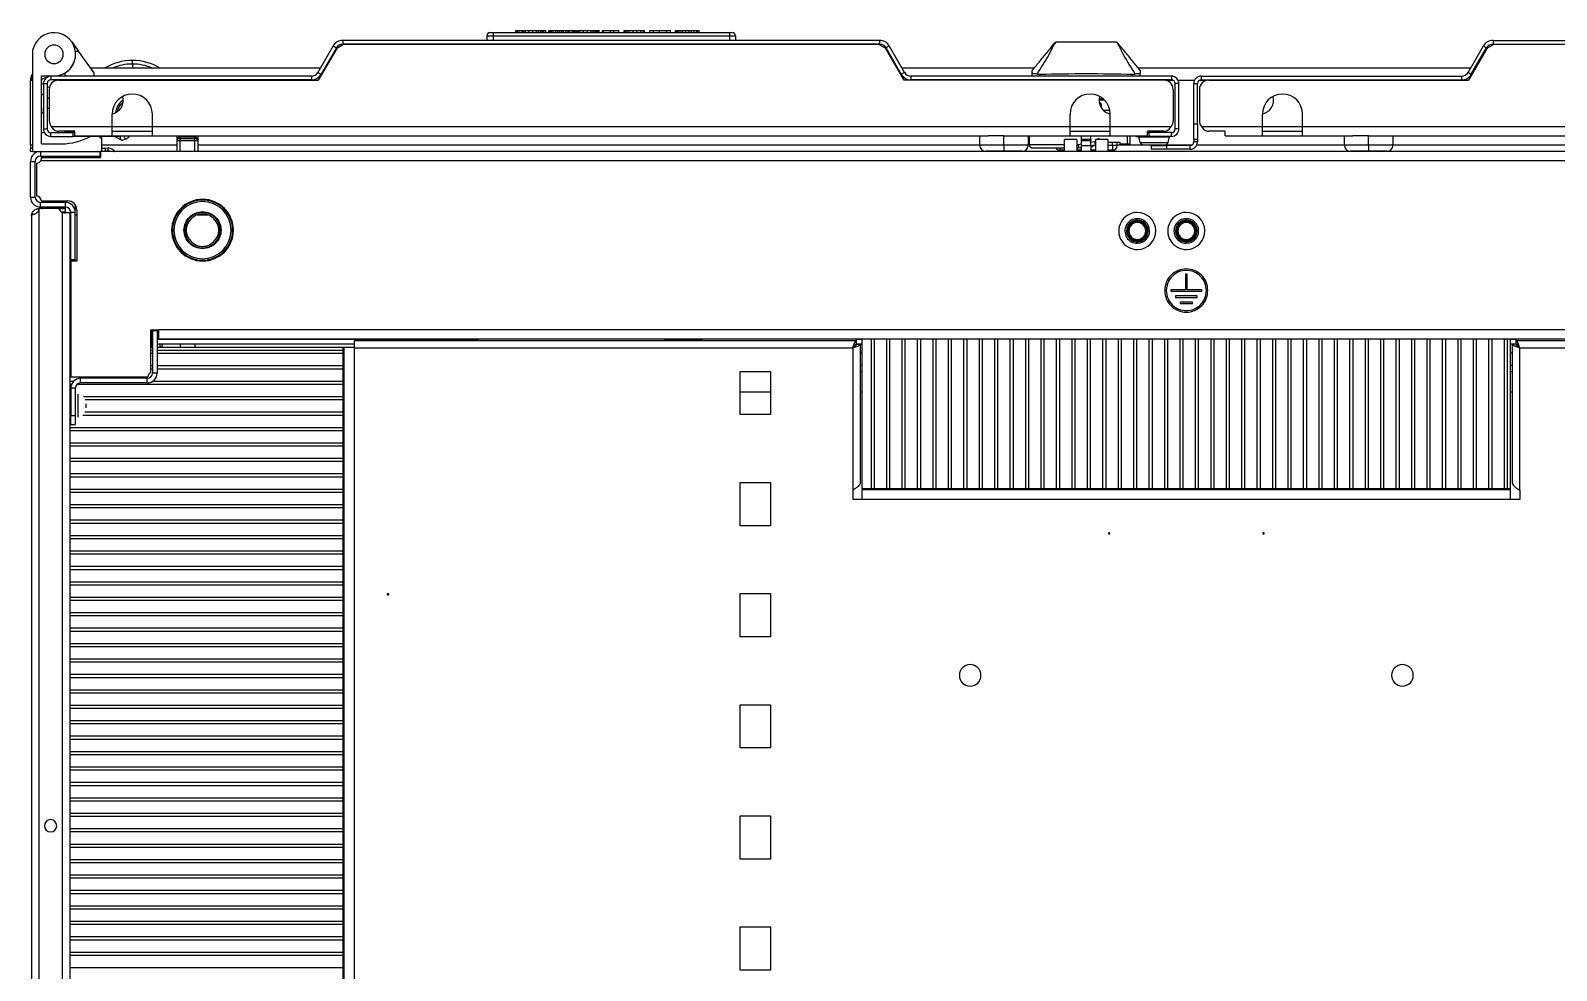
# Model space of a CAD drawing. Header units: millimetres. Extents: x 167 to 1022, y 285 to 720.
# Drawn here: x 671.75 to 721.17, y 689.08 to 719.53 of the extents above; entities that cross this region are included whole.
import ezdxf

# ---------------------------------------------------------------- set-up
doc = ezdxf.new("R2010")
doc.units = ezdxf.units.MM

msp = doc.modelspace()

# ---------------------------------------------------------------- linework, layer by layer
at = {"color": 7, "linetype": 'Continuous', "lineweight": 25}
for p, q in [((687.47, 719.464), (687.47, 719.534)), ((687.47, 719.534), (687.483, 719.534)), ((687.483, 719.464), (687.483, 719.534)), ((687.483, 719.534), (687.525, 719.534)), ((687.525, 719.464), (687.525, 719.534)), ((687.525, 719.534), (687.58, 719.534)), ((687.58, 719.464), (687.58, 719.534)), ((687.58, 719.534), (687.676, 719.534)), ((687.676, 719.464), (687.676, 719.534)), ((687.676, 719.534), (687.705, 719.534)), ((687.705, 719.464), (687.705, 719.534)), ((687.705, 719.534), (687.725, 719.534)), ((687.725, 719.464), (687.725, 719.534)), ((687.725, 719.534), (687.788, 719.534)), ((687.788, 719.464), (687.788, 719.534)), ((687.788, 719.534), (687.892, 719.534)), ((687.892, 719.464), (687.892, 719.534)), ((687.892, 719.534), (688.017, 719.534)), ((688.017, 719.464), (688.017, 719.534)), ((688.017, 719.534), (688.142, 719.534)), ((688.142, 719.464), (688.142, 719.534)), ((688.142, 719.534), (688.205, 719.534)), ((688.205, 719.464), (688.205, 719.534)), ((688.205, 719.534), (688.267, 719.534)), ((688.267, 719.464), (688.267, 719.534)), ((688.267, 719.534), (688.309, 719.534)), ((688.309, 719.464), (688.309, 719.534)), ((688.309, 719.534), (688.35, 719.534)), ((688.35, 719.464), (688.35, 719.534)), ((688.35, 719.534), (688.371, 719.534)), ((688.371, 719.464), (688.371, 719.534)), ((688.371, 719.534), (688.377, 719.534)), ((688.377, 719.464), (688.377, 719.534)), ((688.377, 719.534), (688.446, 719.534)), ((688.446, 719.464), (688.446, 719.534)), ((688.538, 719.464), (688.538, 719.534)), ((688.538, 719.534), (688.58, 719.534)), ((688.58, 719.464), (688.58, 719.534)), ((688.58, 719.534), (688.621, 719.534)), ((688.621, 719.464), (688.621, 719.534)), ((688.621, 719.534), (688.684, 719.534)), ((688.684, 719.464), (688.684, 719.534)), ((688.684, 719.534), (688.767, 719.534)), ((688.767, 719.464), (688.767, 719.534)), ((688.767, 719.534), (688.83, 719.534)), ((688.83, 719.464), (688.83, 719.534)), ((688.83, 719.534), (688.892, 719.534)), ((688.892, 719.464), (688.892, 719.534)), ((688.892, 719.534), (688.955, 719.534)), ((688.955, 719.464), (688.955, 719.534)), ((688.955, 719.534), (689.017, 719.534)), ((689.017, 719.464), (689.017, 719.534)), ((689.017, 719.534), (689.1, 719.534)), ((689.1, 719.464), (689.1, 719.534)), ((689.1, 719.534), (689.163, 719.534)), ((689.163, 719.464), (689.163, 719.534)), ((689.163, 719.534), (689.205, 719.534)), ((689.205, 719.464), (689.205, 719.534)), ((689.205, 719.534), (689.309, 719.534)), ((689.309, 719.464), (689.309, 719.534)), ((689.309, 719.534), (689.326, 719.534)), ((689.326, 719.464), (689.326, 719.534)), ((689.326, 719.534), (689.367, 719.534)), ((689.367, 719.464), (689.367, 719.534)), ((689.367, 719.534), (689.395, 719.534)), ((689.395, 719.464), (689.395, 719.534)), ((689.395, 719.534), (689.422, 719.534)), ((689.422, 719.464), (689.422, 719.534)), ((689.422, 719.534), (689.436, 719.534)), ((689.436, 719.464), (689.436, 719.534)), ((689.475, 719.464), (689.475, 719.534)), ((689.475, 719.534), (689.496, 719.534)), ((689.496, 719.464), (689.496, 719.534)), ((689.496, 719.534), (689.559, 719.534)), ((689.559, 719.464), (689.559, 719.534)), ((689.559, 719.534), (689.663, 719.534)), ((689.663, 719.464), (689.663, 719.534)), ((689.663, 719.534), (689.788, 719.534)), ((689.788, 719.464), (689.788, 719.534)), ((689.788, 719.534), (689.913, 719.534)), ((689.913, 719.464), (689.913, 719.534)), ((689.913, 719.534), (689.975, 719.534)), ((689.975, 719.464), (689.975, 719.534)), ((689.975, 719.534), (690.038, 719.534)), ((690.038, 719.464), (690.038, 719.534)), ((690.038, 719.534), (690.08, 719.534)), ((690.08, 719.464), (690.08, 719.534)), ((690.08, 719.534), (690.121, 719.534)), ((690.121, 719.464), (690.121, 719.534)), ((690.121, 719.534), (690.142, 719.534)), ((690.142, 719.464), (690.142, 719.534)), ((690.142, 719.534), (690.165, 719.534)), ((690.165, 719.464), (690.165, 719.534)), ((690.275, 719.464), (690.275, 719.534)), ((690.275, 719.534), (690.288, 719.534)), ((690.288, 719.464), (690.288, 719.534)), ((690.288, 719.534), (690.309, 719.534)), ((690.309, 719.464), (690.309, 719.534)), ((690.309, 719.534), (690.538, 719.534)), ((690.538, 719.464), (690.538, 719.534)), ((690.538, 719.534), (690.642, 719.534)), ((690.642, 719.464), (690.642, 719.534)), ((690.642, 719.534), (690.809, 719.534)), ((690.809, 719.464), (690.809, 719.534)), ((690.975, 719.464), (690.975, 719.534)), ((690.975, 719.534), (691.017, 719.534)), ((691.017, 719.464), (691.017, 719.534)), ((691.017, 719.534), (691.08, 719.534)), ((691.08, 719.464), (691.08, 719.534)), ((691.08, 719.534), (691.142, 719.534)), ((691.142, 719.464), (691.142, 719.534)), ((691.142, 719.534), (691.267, 719.534)), ((691.267, 719.464), (691.267, 719.534)), ((691.267, 719.534), (691.392, 719.534)), ((691.392, 719.464), (691.392, 719.534)), ((691.392, 719.534), (691.517, 719.534)), ((691.517, 719.464), (691.517, 719.534)), ((691.517, 719.534), (691.6, 719.534)), ((691.6, 719.464), (691.6, 719.534)), ((691.6, 719.534), (691.642, 719.534)), ((691.642, 719.464), (691.642, 719.534)), ((691.809, 719.464), (691.809, 719.534)), ((691.809, 719.534), (691.934, 719.534)), ((691.934, 719.464), (691.934, 719.534)), ((691.934, 719.534), (692.121, 719.534)), ((692.121, 719.464), (692.121, 719.534)), ((692.121, 719.534), (692.35, 719.534)), ((692.35, 719.464), (692.35, 719.534)), ((692.35, 719.534), (692.475, 719.534)), ((692.475, 719.464), (692.475, 719.534)), ((692.642, 719.464), (692.642, 719.534)), ((692.642, 719.534), (692.684, 719.534)), ((692.684, 719.464), (692.684, 719.534)), ((692.684, 719.534), (692.705, 719.534)), ((692.705, 719.464), (692.705, 719.534)), ((692.705, 719.534), (692.725, 719.534)), ((692.725, 719.464), (692.725, 719.534)), ((692.725, 719.534), (692.788, 719.534)), ((692.788, 719.464), (692.788, 719.534)), ((692.788, 719.534), (692.871, 719.534)), ((692.871, 719.464), (692.871, 719.534)), ((692.871, 719.534), (692.975, 719.534)), ((692.975, 719.464), (692.975, 719.534)), ((692.975, 719.534), (693.08, 719.534)), ((693.08, 719.464), (693.08, 719.534)), ((693.08, 719.534), (693.163, 719.534)), ((693.163, 719.464), (693.163, 719.534)), ((693.163, 719.534), (693.246, 719.534)), ((693.246, 719.464), (693.246, 719.534)), ((693.246, 719.534), (693.33, 719.534)), ((693.33, 719.464), (693.33, 719.534)), ((693.33, 719.534), (693.35, 719.534)), ((693.35, 719.464), (693.35, 719.534)), ((693.35, 719.534), (693.413, 719.534)), ((693.413, 719.464), (693.413, 719.534)), ((673.08, 719.175), (673.307, 718.863)), ((681.894, 719.084), (681.669, 718.954)), ((681.867, 719.214), (681.867, 719.094)), ((699.251, 719.214), (681.867, 719.214)), ((699.251, 719.094), (681.867, 719.094)), ((699.224, 719.084), (681.894, 719.084)), ((686.532, 719.364), (686.732, 719.364)), ((686.532, 719.364), (686.532, 719.214)), ((686.632, 719.464), (686.732, 719.464)), ((686.732, 719.464), (686.732, 719.364)), ((686.732, 719.464), (694.386, 719.464)), ((686.732, 719.364), (694.386, 719.364)), ((686.732, 719.364), (686.732, 719.214)), ((687.464, 719.094), (687.464, 719.084)), ((687.834, 719.094), (687.834, 719.084)), ((693.284, 719.094), (693.284, 719.084)), ((693.654, 719.094), (693.654, 719.084)), ((694.386, 719.464), (694.386, 719.364)), ((694.386, 719.464), (694.486, 719.464)), ((694.386, 719.364), (694.386, 719.214)), ((694.386, 719.364), (694.586, 719.364)), ((694.586, 719.364), (694.586, 719.214)), ((699.449, 718.954), (699.224, 719.084)), ((699.251, 719.214), (699.251, 719.094)), ((704.962, 719.154), (704.914, 719.104)), ((706.973, 719.104), (706.925, 719.154)), ((719.144, 719.084), (718.919, 718.954)), ((719.117, 719.214), (719.117, 719.094)), ((719.117, 719.214), (736.501, 719.214)), ((719.117, 719.094), (736.501, 719.094)), ((736.474, 719.084), (719.144, 719.084)), ((671.856, 719.003), (671.814, 718.887)), ((671.814, 718.887), (671.814, 715.614)), ((673.207, 718.863), (673.307, 718.863)), ((673.814, 718.164), (673.307, 718.863)), ((675.054, 718.448), (675.054, 718.564)), ((681.555, 719.034), (681.058, 718.174)), ((681.669, 718.954), (681.074, 717.924)), ((681.659, 718.974), (681.162, 718.114)), ((681.555, 719.034), (681.659, 718.974)), ((700.043, 717.924), (699.449, 718.954)), ((699.563, 719.034), (699.459, 718.974)), ((699.955, 718.114), (699.459, 718.974)), ((700.059, 718.174), (699.563, 719.034)), ((718.308, 718.174), (718.805, 719.034)), ((718.919, 718.954), (718.324, 717.924)), ((718.412, 718.114), (718.909, 718.974)), ((718.805, 719.034), (718.909, 718.974)), ((672.114, 715.864), (672.114, 718.064)), ((672.114, 718.064), (672.514, 718.064)), ((680.85, 718.054), (672.414, 718.054)), ((672.414, 718.054), (672.414, 717.934)), ((672.874, 718.064), (672.874, 718.164)), ((672.874, 718.064), (673.814, 718.064)), ((673.364, 718.054), (673.364, 718.064)), ((681.139, 718.314), (673.705, 718.314)), ((673.814, 718.064), (673.814, 718.164)), ((675.054, 718.448), (675.054, 718.314)), ((680.85, 718.054), (680.85, 717.934)), ((681.058, 718.174), (681.162, 718.114)), ((681.299, 718.314), (681.278, 718.314)), ((699.84, 718.314), (699.818, 718.314)), ((700.059, 718.174), (699.955, 718.114)), ((704.256, 718.314), (699.978, 718.314)), ((700.267, 718.054), (700.267, 717.934)), ((708.703, 718.054), (700.267, 718.054)), ((704.194, 718.054), (704.194, 718.156)), ((704.357, 718.122), (704.444, 718.117)), ((704.444, 718.054), (704.444, 718.117)), ((707.444, 718.117), (707.531, 718.122)), ((707.444, 718.054), (707.444, 718.117)), ((718.389, 718.314), (707.631, 718.314)), ((707.694, 718.054), (707.694, 718.156)), ((708.703, 718.054), (708.703, 717.934)), ((709.664, 718.054), (709.664, 717.934)), ((709.664, 718.054), (718.1, 718.054)), ((718.1, 718.054), (718.1, 717.934)), ((718.308, 718.174), (718.412, 718.114)), ((718.549, 718.314), (718.528, 718.314)), ((671.814, 718.007), (671.754, 717.914)), ((671.754, 715.814), (671.754, 717.914)), ((671.814, 717.914), (671.754, 717.914)), ((672.174, 717.787), (672.114, 717.822)), ((672.174, 717.813), (672.174, 716.344)), ((672.174, 717.813), (672.294, 717.813)), ((672.294, 717.813), (672.294, 716.344)), ((672.368, 717.675), (672.294, 717.718)), ((672.359, 717.624), (672.359, 716.61)), ((680.85, 717.934), (672.414, 717.934)), ((672.659, 717.924), (681.074, 717.924)), ((673.364, 717.924), (673.364, 717.934)), ((675.834, 717.934), (675.834, 717.924)), ((676.514, 717.934), (676.514, 717.924)), ((708.459, 717.924), (700.043, 717.924)), ((708.703, 717.934), (700.267, 717.934)), ((704.044, 717.934), (704.044, 717.924)), ((705.774, 717.934), (705.774, 717.924)), ((705.874, 717.924), (705.874, 717.932)), ((706.694, 717.934), (706.694, 717.924)), ((707.269, 717.934), (707.269, 717.924)), ((707.369, 717.924), (707.369, 717.934)), ((708.77, 717.914), (708.536, 717.914)), ((708.759, 717.624), (708.759, 716.61)), ((708.824, 716.344), (708.824, 717.813)), ((708.944, 717.813), (708.824, 717.813)), ((709.446, 717.914), (708.922, 717.914)), ((708.944, 716.344), (708.944, 717.813)), ((709.424, 717.814), (709.544, 717.814)), ((709.424, 716.504), (709.424, 717.814)), ((709.544, 716.504), (709.544, 717.814)), ((709.832, 717.914), (709.597, 717.914)), ((709.609, 717.624), (709.609, 716.61)), ((709.664, 717.934), (718.1, 717.934)), ((709.909, 717.924), (718.324, 717.924)), ((672.114, 717.49), (672.162, 717.447)), ((674.754, 717.207), (674.754, 717.341)), ((706.359, 717.283), (706.529, 717.283)), ((706.497, 717.313), (706.36, 717.313)), ((706.364, 717.209), (706.363, 717.209)), ((706.374, 717.209), (706.363, 717.209)), ((706.364, 717.207), (706.364, 717.209)), ((706.374, 717.209), (706.374, 717.159)), ((706.374, 717.209), (706.424, 717.159)), ((706.424, 717.159), (706.424, 717.041)), ((672.114, 716.864), (672.164, 716.864)), ((672.164, 717.014), (672.164, 716.864)), ((672.164, 717.014), (672.174, 717.014)), ((672.294, 717.014), (672.359, 717.014)), ((674.399, 716.424), (674.399, 716.824)), ((674.411, 716.841), (674.403, 716.846)), ((675.699, 716.424), (675.699, 716.824)), ((705.419, 716.424), (705.419, 716.824)), ((706.492, 716.954), (706.706, 716.954)), ((706.719, 716.424), (706.719, 716.824)), ((711.649, 716.424), (711.649, 716.824)), ((712.949, 716.424), (712.949, 716.824)), ((672.212, 716.214), (672.114, 716.214)), ((672.174, 716.344), (672.294, 716.344)), ((672.414, 716.104), (672.414, 716.224)), ((672.414, 716.224), (673.134, 716.224)), ((672.414, 716.104), (673.134, 716.104)), ((672.423, 716.424), (674.399, 716.424)), ((673.189, 716.274), (672.659, 716.274)), ((672.853, 716.274), (672.849, 716.264)), ((673.189, 716.264), (672.849, 716.264)), ((672.934, 716.264), (672.934, 716.224)), ((673.134, 716.104), (673.134, 716.224)), ((673.189, 716.224), (673.134, 716.224)), ((674.633, 716.104), (673.134, 716.104)), ((673.189, 716.124), (673.189, 716.274)), ((673.189, 716.124), (674.399, 716.124)), ((674.064, 716.014), (673.974, 716.104)), ((674.064, 716.014), (674.064, 716.104)), ((674.399, 716.124), (674.399, 716.424)), ((674.399, 716.424), (675.699, 716.424)), ((674.399, 716.274), (675.699, 716.274)), ((674.399, 716.124), (675.699, 716.124)), ((674.489, 716.104), (674.688, 715.989)), ((674.633, 716.104), (674.633, 716.124)), ((675.699, 716.424), (705.419, 716.424)), ((675.699, 716.124), (675.699, 716.424)), ((675.699, 716.124), (702.765, 716.124)), ((676.499, 716.004), (676.499, 716.124)), ((676.599, 716.075), (676.599, 716.124)), ((676.599, 716.036), (676.599, 716.075)), ((677.069, 716.075), (676.599, 716.075)), ((677.069, 716.124), (677.069, 716.075)), ((677.069, 716.075), (677.069, 716.036)), ((677.169, 716.124), (677.169, 716.004)), ((702.489, 716.124), (702.489, 715.824)), ((703.279, 716.124), (702.765, 716.124)), ((703.279, 715.824), (703.279, 716.124)), ((703.279, 716.124), (703.793, 716.124)), ((703.793, 716.124), (705.419, 716.124)), ((704.069, 715.824), (704.069, 716.124)), ((704.091, 716.124), (704.099, 715.831)), ((705.419, 716.124), (705.419, 716.424)), ((705.419, 716.424), (706.719, 716.424)), ((705.419, 716.274), (706.719, 716.274)), ((705.419, 716.124), (706.719, 716.124)), ((705.794, 716.007), (705.794, 716.124)), ((706.094, 716.007), (706.094, 716.124)), ((706.719, 716.124), (706.719, 716.424)), ((706.719, 716.424), (708.694, 716.424)), ((706.719, 716.124), (707.929, 716.124)), ((707.269, 716.124), (707.269, 715.854)), ((707.369, 715.854), (707.369, 716.124)), ((707.544, 716.104), (707.544, 716.124)), ((707.544, 716.104), (707.984, 716.104)), ((707.694, 715.907), (707.644, 716.084)), ((707.644, 716.084), (708.644, 716.084)), ((708.459, 716.274), (707.929, 716.274)), ((707.929, 716.124), (707.929, 716.274)), ((707.929, 716.224), (707.984, 716.224)), ((707.934, 716.224), (707.934, 716.274)), ((707.934, 716.084), (707.934, 716.104)), ((707.984, 716.104), (707.984, 716.224)), ((708.704, 716.224), (707.984, 716.224)), ((708.704, 716.104), (707.984, 716.104)), ((708.354, 716.224), (708.354, 716.274)), ((708.354, 716.084), (708.354, 716.104)), ((708.594, 715.907), (708.644, 716.084)), ((708.704, 716.104), (708.704, 716.224)), ((708.944, 716.344), (708.824, 716.344)), ((709.544, 716.504), (709.424, 716.504)), ((709.424, 716.004), (709.424, 716.504)), ((709.544, 716.504), (709.544, 716.004)), ((709.673, 716.424), (711.649, 716.424)), ((710.439, 716.274), (709.909, 716.274)), ((710.439, 716.124), (710.439, 716.274)), ((710.439, 716.124), (711.649, 716.124)), ((711.649, 716.124), (711.649, 716.424)), ((711.649, 716.424), (712.949, 716.424)), ((711.649, 716.274), (712.949, 716.274)), ((711.649, 716.124), (712.949, 716.124)), ((712.949, 716.424), (742.669, 716.424)), ((712.949, 716.124), (712.949, 716.424)), ((712.949, 716.124), (714.575, 716.124)), ((714.299, 716.124), (714.299, 715.824)), ((715.089, 716.124), (714.575, 716.124)), ((715.089, 715.824), (715.089, 716.124)), ((715.089, 716.124), (715.603, 716.124)), ((715.603, 716.124), (742.669, 716.124)), ((715.879, 715.824), (715.879, 716.124)), ((671.754, 715.814), (671.754, 715.714)), ((671.814, 715.814), (671.754, 715.814)), ((671.814, 715.714), (671.754, 715.714)), ((671.754, 715.614), (671.754, 715.714)), ((671.814, 715.614), (671.754, 715.614)), ((671.814, 715.614), (672.074, 715.614)), ((672.074, 715.614), (672.074, 715.464)), ((672.074, 715.614), (674.001, 715.614)), ((672.114, 715.864), (672.764, 715.864)), ((674.001, 715.614), (674.001, 715.464)), ((674.019, 715.614), (674.001, 715.614)), ((674.019, 715.614), (674.019, 715.414)), ((744.349, 715.614), (674.019, 715.614)), ((674.064, 715.614), (674.064, 716.014)), ((676.499, 715.814), (674.064, 715.814)), ((674.175, 715.714), (674.064, 715.714)), ((674.254, 715.723), (674.175, 715.714)), ((674.175, 715.714), (674.175, 715.614)), ((674.254, 715.723), (674.254, 715.632)), ((674.757, 715.99), (674.862, 716.031)), ((676.499, 715.965), (676.499, 716.004)), ((676.499, 715.965), (676.599, 715.965)), ((676.499, 715.614), (676.499, 715.965)), ((676.599, 715.965), (676.599, 716.036)), ((676.599, 716.036), (677.069, 716.036)), ((676.599, 715.965), (677.069, 715.965)), ((676.599, 715.614), (676.599, 715.965)), ((677.069, 716.036), (677.069, 715.965)), ((677.069, 715.965), (677.169, 715.965)), ((677.069, 715.965), (677.069, 715.614)), ((677.169, 716.004), (677.169, 715.965)), ((677.169, 715.965), (677.169, 715.614)), ((702.489, 715.814), (677.169, 715.814)), ((702.489, 715.824), (703.279, 715.824)), ((703.279, 715.624), (702.689, 715.624)), ((703.279, 715.824), (703.279, 715.624)), ((703.279, 715.824), (704.069, 715.824)), ((703.869, 715.624), (703.279, 715.624)), ((704.101, 715.814), (704.068, 715.814)), ((705.244, 715.831), (704.099, 715.831)), ((704.199, 715.734), (705.244, 715.734)), ((705.094, 715.654), (705.094, 715.734)), ((705.244, 715.654), (705.094, 715.654)), ((705.224, 715.614), (705.224, 715.654)), ((705.644, 716.004), (705.244, 716.004)), ((705.244, 715.614), (705.244, 716.004)), ((705.644, 716.004), (705.644, 715.614)), ((705.685, 715.831), (705.644, 715.831)), ((705.644, 715.734), (705.694, 715.734)), ((705.794, 715.654), (705.644, 715.654)), ((705.794, 715.85), (705.685, 715.831)), ((705.694, 715.734), (705.794, 715.752)), ((705.757, 715.745), (705.766, 715.696)), ((705.794, 715.701), (705.766, 715.696)), ((705.774, 715.654), (705.774, 715.614)), ((706.094, 716.007), (705.794, 716.007)), ((705.794, 715.954), (705.794, 716.007)), ((706.094, 715.954), (705.794, 715.954)), ((705.794, 715.804), (705.794, 715.954)), ((705.794, 715.614), (705.794, 715.804)), ((705.794, 715.804), (706.094, 715.804)), ((706.094, 716.007), (706.094, 715.954)), ((706.094, 715.804), (706.094, 715.954)), ((706.213, 715.924), (706.094, 715.903)), ((706.094, 715.804), (706.234, 715.829)), ((706.094, 715.804), (706.094, 715.614)), ((706.16, 715.765), (706.094, 715.754)), ((706.244, 715.654), (706.094, 715.654)), ((706.151, 715.814), (706.16, 715.765)), ((706.244, 715.804), (706.153, 715.804)), ((706.224, 715.614), (706.224, 715.654)), ((706.234, 715.829), (706.244, 715.832)), ((706.244, 716.004), (706.244, 715.614)), ((706.644, 716.004), (706.244, 716.004)), ((706.384, 716.004), (706.385, 716.018)), ((706.644, 716.004), (706.644, 715.614)), ((706.644, 715.914), (707.044, 715.914)), ((706.794, 715.804), (706.644, 715.804)), ((706.794, 715.654), (706.644, 715.654)), ((706.794, 715.804), (706.794, 715.914)), ((706.794, 715.804), (706.794, 715.654)), ((706.944, 715.804), (706.794, 715.804)), ((706.944, 715.804), (706.944, 715.914)), ((709.352, 715.814), (706.944, 715.814)), ((707.044, 715.854), (707.044, 715.914)), ((707.269, 715.854), (707.044, 715.854)), ((707.369, 715.854), (707.269, 715.854)), ((707.694, 715.907), (708.594, 715.907)), ((707.79, 715.834), (708.497, 715.834)), ((708.044, 715.804), (708.044, 715.684)), ((708.044, 715.804), (708.544, 715.804)), ((708.544, 715.684), (708.044, 715.684)), ((708.544, 715.804), (708.544, 715.684)), ((709.304, 715.804), (708.544, 715.804)), ((709.304, 715.684), (708.544, 715.684)), ((709.304, 715.684), (709.304, 715.804)), ((709.544, 716.004), (709.424, 716.004)), ((709.424, 716.004), (709.424, 715.924)), ((709.544, 715.924), (709.424, 715.924)), ((714.299, 715.814), (709.517, 715.814)), ((709.544, 716.004), (709.544, 715.924)), ((714.299, 715.824), (715.089, 715.824)), ((715.089, 715.624), (714.499, 715.624)), ((715.089, 715.824), (715.089, 715.624)), ((715.089, 715.824), (715.879, 715.824)), ((715.679, 715.624), (715.089, 715.624)), ((742.519, 715.814), (715.878, 715.814)), ((671.754, 715.294), (671.904, 715.294)), ((671.754, 714.134), (671.754, 715.294)), ((671.904, 714.134), (671.904, 715.294)), ((671.954, 714.164), (671.954, 715.238)), ((672.074, 715.464), (674.001, 715.464)), ((746.283, 715.314), (672.084, 715.314)), ((672.104, 715.414), (674.019, 715.414)), ((672.359, 715.464), (672.359, 715.414)), ((672.669, 715.464), (672.669, 715.414)), ((672.839, 715.464), (672.839, 715.414)), ((673.284, 715.414), (673.284, 715.464)), ((673.729, 715.414), (673.729, 715.464)), ((673.94, 715.464), (674.004, 715.414)), ((674.019, 715.464), (674.001, 715.464)), ((671.754, 714.134), (671.904, 714.134)), ((671.784, 713.524), (671.799, 713.609)), ((671.799, 713.609), (671.866, 713.584)), ((672.024, 713.764), (672.024, 713.715)), ((672.024, 713.715), (672.024, 604.812)), ((672.674, 713.764), (672.03, 713.764)), ((672.074, 713.814), (672.074, 713.964)), ((672.884, 713.964), (672.074, 713.964)), ((672.884, 713.814), (672.074, 713.814)), ((672.079, 713.794), (672.879, 713.794)), ((672.104, 714.014), (672.954, 714.014)), ((672.149, 714.014), (672.149, 713.964)), ((672.149, 713.814), (672.149, 713.794)), ((672.674, 713.764), (672.684, 713.764)), ((672.684, 713.737), (672.684, 713.764)), ((672.684, 713.764), (672.884, 713.764)), ((672.884, 713.644), (672.773, 713.644)), ((672.784, 713.639), (672.784, 604.889)), ((672.809, 714.014), (672.809, 713.964)), ((672.809, 713.814), (672.809, 713.794)), ((673.024, 713.624), (672.882, 713.624)), ((672.884, 713.814), (672.884, 713.964)), ((672.884, 713.644), (672.884, 713.764)), ((673.024, 713.624), (673.024, 604.904)), ((673.054, 712.114), (673.054, 713.644)), ((673.054, 713.644), (673.204, 713.644)), ((673.204, 713.874), (673.204, 713.724)), ((673.207, 713.874), (673.204, 713.874)), ((673.254, 713.724), (673.204, 713.724)), ((673.204, 713.644), (673.204, 713.724)), ((673.204, 712.114), (673.204, 713.644)), ((673.254, 713.714), (673.254, 712.064)), ((671.784, 713.524), (671.798, 713.576)), ((671.784, 713.524), (671.784, 605.004)), ((671.798, 713.576), (671.816, 713.576)), ((673.054, 713.414), (673.024, 713.405)), ((673.254, 713.554), (673.204, 713.554)), ((677.5, 713.554), (677.148, 713.554)), ((677.324, 713.589), (677.216, 713.567)), ((707.589, 713.389), (707.588, 713.439)), ((707.591, 713.314), (707.59, 713.364)), ((709.177, 713.389), (709.176, 713.439)), ((709.178, 713.314), (709.177, 713.364)), ((673.024, 712.974), (673.054, 712.974)), ((676.399, 713.064), (676.349, 713.064)), ((676.749, 713.064), (676.799, 713.064)), ((677.899, 713.064), (677.849, 713.064)), ((678.249, 713.064), (678.299, 713.064)), ((707.602, 712.764), (707.603, 712.714)), ((707.603, 712.689), (707.604, 712.639)), ((709.189, 712.764), (709.19, 712.714)), ((709.191, 712.689), (709.192, 712.639)), ((673.024, 712.474), (673.054, 712.474)), ((673.024, 712.422), (673.054, 712.414)), ((677.324, 712.539), (677.432, 712.56)), ((673.054, 712.114), (673.204, 712.114)), ((673.054, 712.064), (673.054, 708.314)), ((673.254, 712.064), (673.054, 712.064)), ((673.204, 712.114), (673.204, 712.064)), ((709.159, 711.634), (709.159, 711.134)), ((709.209, 711.634), (709.159, 711.634)), ((709.209, 711.134), (709.209, 711.634)), ((708.684, 711.134), (708.684, 711.084)), ((709.159, 711.134), (708.684, 711.134)), ((709.684, 711.134), (709.209, 711.134)), ((709.684, 711.084), (709.684, 711.134)), ((673.054, 710.765), (673.024, 710.795)), ((673.054, 710.623), (673.024, 710.653)), ((708.684, 711.084), (709.684, 711.084)), ((708.834, 710.934), (708.834, 710.884)), ((709.534, 710.934), (708.834, 710.934)), ((708.834, 710.884), (709.534, 710.884)), ((708.984, 710.734), (708.984, 710.684)), ((709.384, 710.734), (708.984, 710.734)), ((708.984, 710.684), (709.384, 710.684)), ((709.384, 710.684), (709.384, 710.734)), ((709.534, 710.884), (709.534, 710.934)), ((673.024, 710.074), (673.054, 710.104)), ((673.024, 709.933), (673.054, 709.963)), ((675.654, 709.834), (675.904, 709.834)), ((675.654, 708.455), (675.654, 709.834)), ((675.674, 709.834), (675.674, 709.264)), ((675.704, 709.834), (675.704, 709.804)), ((675.854, 709.804), (675.704, 709.804)), ((675.704, 709.804), (675.704, 708.434)), ((675.854, 709.834), (675.854, 709.804)), ((675.854, 709.804), (675.854, 708.434)), ((675.904, 709.694), (675.854, 709.694)), ((742.464, 709.834), (675.904, 709.834)), ((675.904, 709.534), (675.904, 709.834)), ((673.054, 709.264), (673.024, 709.264)), ((673.054, 709.164), (673.024, 709.164)), ((675.704, 709.264), (675.654, 709.264)), ((675.704, 709.164), (675.654, 709.164)), ((675.674, 709.514), (675.704, 709.514)), ((682.704, 709.524), (675.854, 709.524)), ((682.234, 709.374), (675.854, 709.374)), ((681.884, 709.264), (675.854, 709.264)), ((681.884, 709.164), (675.854, 709.164)), ((742.464, 709.534), (675.904, 709.534)), ((675.954, 709.264), (675.954, 709.374)), ((676.609, 709.264), (676.609, 709.374)), ((677.089, 709.264), (677.089, 709.374)), ((681.884, 609.264), (681.884, 709.264)), ((681.907, 709.264), (681.884, 709.264)), ((681.907, 609.264), (681.907, 709.264)), ((682.234, 709.264), (681.907, 709.264)), ((682.234, 709.489), (682.234, 709.249)), ((682.234, 709.489), (698.504, 709.489)), ((682.234, 709.249), (698.384, 709.249)), ((682.234, 709.249), (682.234, 609.279)), ((682.714, 709.534), (682.704, 709.524)), ((683.227, 709.524), (682.704, 709.524)), ((683.004, 709.524), (683.004, 709.489)), ((683.228, 709.534), (683.227, 709.524)), ((683.227, 709.524), (683.904, 709.524)), ((683.604, 709.524), (683.604, 709.489)), ((683.904, 709.524), (683.893, 709.534)), ((686.249, 709.524), (683.904, 709.524)), ((686.249, 709.489), (686.249, 709.534)), ((692.289, 709.534), (692.289, 709.489)), ((693.489, 709.524), (692.289, 709.524)), ((693.489, 709.534), (693.489, 709.489)), ((698.384, 709.249), (698.384, 704.639)), ((698.684, 709.374), (698.49, 709.374)), ((698.504, 709.489), (698.504, 709.534)), ((698.684, 709.524), (698.504, 709.524)), ((698.504, 709.369), (698.504, 709.489)), ((698.504, 709.369), (698.624, 709.369)), ((698.624, 709.369), (698.624, 704.879)), ((698.684, 704.689), (698.684, 709.534)), ((698.984, 704.689), (698.984, 709.534)), ((699.084, 704.689), (699.084, 709.534)), ((699.484, 704.689), (699.484, 709.534)), ((699.584, 704.689), (699.584, 709.534)), ((699.984, 704.689), (699.984, 709.534)), ((700.084, 704.689), (700.084, 709.534)), ((700.484, 704.689), (700.484, 709.534)), ((700.584, 704.689), (700.584, 709.534)), ((700.984, 704.689), (700.984, 709.534)), ((701.084, 704.689), (701.084, 709.534)), ((701.484, 704.689), (701.484, 709.534)), ((701.584, 704.689), (701.584, 709.534)), ((701.984, 704.689), (701.984, 709.534)), ((702.084, 704.689), (702.084, 709.534)), ((702.484, 704.689), (702.484, 709.534)), ((702.584, 704.689), (702.584, 709.534)), ((702.984, 704.689), (702.984, 709.534)), ((703.084, 704.689), (703.084, 709.534)), ((703.484, 704.689), (703.484, 709.534)), ((703.584, 704.689), (703.584, 709.534)), ((703.984, 704.689), (703.984, 709.534)), ((704.084, 704.689), (704.084, 709.534)), ((704.484, 704.689), (704.484, 709.534)), ((704.584, 704.689), (704.584, 709.534)), ((704.984, 704.689), (704.984, 709.534)), ((705.084, 704.689), (705.084, 709.534)), ((705.484, 704.689), (705.484, 709.534)), ((705.584, 704.689), (705.584, 709.534)), ((705.984, 704.689), (705.984, 709.534)), ((706.084, 704.689), (706.084, 709.534)), ((706.484, 704.689), (706.484, 709.534)), ((706.584, 704.689), (706.584, 709.534)), ((706.984, 704.689), (706.984, 709.534)), ((707.084, 704.689), (707.084, 709.534)), ((707.484, 704.689), (707.484, 709.534)), ((707.584, 704.689), (707.584, 709.534)), ((707.984, 704.689), (707.984, 709.534)), ((708.084, 704.689), (708.084, 709.534)), ((708.484, 704.689), (708.484, 709.534)), ((708.584, 704.689), (708.584, 709.534)), ((708.984, 704.689), (708.984, 709.534)), ((709.084, 704.689), (709.084, 709.534)), ((709.484, 704.689), (709.484, 709.534)), ((709.584, 704.689), (709.584, 709.534)), ((709.984, 704.689), (709.984, 709.534)), ((710.084, 704.689), (710.084, 709.534)), ((710.484, 704.689), (710.484, 709.534)), ((710.584, 704.689), (710.584, 709.534)), ((710.984, 704.689), (710.984, 709.534)), ((711.084, 704.689), (711.084, 709.534)), ((711.484, 704.689), (711.484, 709.534)), ((711.584, 704.689), (711.584, 709.534)), ((711.984, 704.689), (711.984, 709.534)), ((712.084, 704.689), (712.084, 709.534)), ((712.484, 704.689), (712.484, 709.534)), ((712.584, 704.689), (712.584, 709.534)), ((712.984, 704.689), (712.984, 709.534)), ((713.084, 704.689), (713.084, 709.534)), ((713.484, 704.689), (713.484, 709.534)), ((713.584, 704.689), (713.584, 709.534)), ((713.984, 704.689), (713.984, 709.534)), ((714.084, 704.689), (714.084, 709.534)), ((714.484, 704.689), (714.484, 709.534)), ((714.584, 704.689), (714.584, 709.534)), ((714.984, 704.689), (714.984, 709.534)), ((715.084, 704.689), (715.084, 709.534)), ((715.484, 704.689), (715.484, 709.534)), ((715.584, 704.689), (715.584, 709.534)), ((715.984, 704.689), (715.984, 709.534)), ((716.084, 704.689), (716.084, 709.534)), ((716.484, 704.689), (716.484, 709.534)), ((716.584, 704.689), (716.584, 709.534)), ((716.984, 704.689), (716.984, 709.534)), ((717.084, 704.689), (717.084, 709.534)), ((717.484, 704.689), (717.484, 709.534)), ((717.584, 704.689), (717.584, 709.534)), ((717.984, 704.689), (717.984, 709.534)), ((718.084, 704.689), (718.084, 709.534)), ((718.484, 704.689), (718.484, 709.534)), ((718.584, 704.689), (718.584, 709.534)), ((718.984, 704.689), (718.984, 709.534)), ((719.084, 704.689), (719.084, 709.534)), ((719.484, 704.689), (719.484, 709.534)), ((719.584, 704.689), (719.584, 709.534)), ((719.684, 704.689), (719.684, 709.534)), ((719.864, 709.524), (719.684, 709.524)), ((719.877, 709.374), (719.684, 709.374)), ((719.864, 709.369), (719.744, 709.369)), ((719.744, 704.879), (719.744, 709.369)), ((719.864, 709.489), (719.864, 709.534)), ((719.864, 709.369), (719.864, 709.489)), ((719.864, 709.489), (736.134, 709.489)), ((719.984, 709.249), (736.134, 709.249)), ((719.984, 704.639), (719.984, 709.249)), ((673.054, 709.064), (673.024, 709.064)), ((673.054, 708.664), (673.024, 708.664)), ((675.704, 709.064), (675.654, 709.064)), ((675.704, 708.664), (675.654, 708.664)), ((681.884, 709.064), (675.854, 709.064)), ((681.884, 708.664), (675.854, 708.664)), ((698.684, 709.074), (698.624, 709.074)), ((698.684, 708.674), (698.624, 708.674)), ((719.744, 709.074), (719.684, 709.074)), ((719.744, 708.674), (719.684, 708.674)), ((673.054, 708.564), (673.024, 708.564)), ((673.054, 708.314), (675.554, 708.314)), ((673.374, 708.114), (673.374, 708.264)), ((675.534, 708.264), (673.374, 708.264)), ((675.534, 708.114), (675.534, 708.264)), ((675.704, 708.564), (675.654, 708.564)), ((675.854, 708.434), (675.704, 708.434)), ((681.884, 708.564), (675.854, 708.564)), ((694.734, 708.489), (695.714, 708.489)), ((694.734, 707.089), (694.734, 708.489)), ((695.714, 708.474), (694.734, 708.474)), ((695.714, 708.489), (695.714, 707.089)), ((698.684, 708.474), (698.624, 708.474)), ((719.744, 708.474), (719.684, 708.474)), ((673.141, 708.164), (673.024, 708.164)), ((673.077, 708.064), (673.024, 708.064)), ((673.204, 707.944), (673.054, 707.944)), ((673.054, 707.944), (673.054, 707.064)), ((673.204, 707.944), (673.204, 707.064)), ((681.884, 708.064), (673.253, 708.064)), ((673.284, 707.746), (673.284, 707.002)), ((675.534, 708.114), (673.374, 708.114)), ((681.884, 708.164), (675.705, 708.164)), ((695.714, 707.814), (694.734, 707.814)), ((698.684, 707.814), (698.624, 707.814)), ((719.744, 707.814), (719.684, 707.814)), ((673.054, 707.664), (673.024, 707.664)), ((673.054, 707.564), (673.024, 707.564)), ((681.884, 707.664), (673.465, 707.664)), ((681.884, 707.564), (673.527, 707.564)), ((673.553, 707.309), (673.553, 707.439)), ((673.054, 707.164), (673.024, 707.164)), ((673.054, 707.064), (673.024, 707.064)), ((673.054, 707.064), (673.204, 707.064)), ((673.054, 706.764), (673.054, 707.064)), ((673.054, 706.764), (673.204, 706.764)), ((673.204, 707.064), (673.204, 706.764)), ((681.884, 707.064), (673.445, 707.064)), ((681.884, 707.164), (673.518, 707.164)), ((695.714, 707.089), (694.734, 707.089)), ((681.884, 706.664), (673.024, 706.664)), ((681.884, 706.564), (673.024, 706.564)), ((681.884, 706.164), (673.024, 706.164)), ((681.884, 706.064), (673.024, 706.064)), ((681.884, 705.664), (673.024, 705.664)), ((681.884, 705.564), (673.024, 705.564)), ((681.884, 705.164), (673.024, 705.164)), ((681.884, 705.064), (673.024, 705.064)), ((694.734, 703.489), (694.734, 704.889)), ((694.734, 704.889), (695.714, 704.889)), ((695.714, 704.889), (695.714, 703.489)), ((681.884, 704.664), (673.024, 704.664)), ((681.884, 704.564), (673.024, 704.564)), ((698.384, 704.639), (698.384, 704.339)), ((719.984, 704.339), (698.384, 704.339)), ((698.684, 704.689), (719.684, 704.689)), ((698.684, 704.689), (698.684, 704.666)), ((698.684, 704.666), (719.684, 704.666)), ((698.684, 704.339), (698.684, 704.666)), ((719.684, 704.666), (719.684, 704.689)), ((719.684, 704.339), (719.684, 704.666)), ((719.984, 704.639), (719.984, 704.339)), ((681.884, 704.164), (673.024, 704.164)), ((681.884, 704.064), (673.024, 704.064)), ((681.884, 703.664), (673.024, 703.664)), ((681.884, 703.564), (673.024, 703.564)), ((695.714, 703.489), (694.734, 703.489)), ((706.684, 703.239), (706.684, 703.264)), ((706.684, 703.239), (706.684, 703.214)), ((711.684, 703.239), (711.684, 703.264)), ((711.684, 703.239), (711.684, 703.214)), ((681.884, 703.164), (673.024, 703.164)), ((681.884, 703.064), (673.024, 703.064)), ((681.884, 702.664), (673.024, 702.664)), ((681.884, 702.564), (673.024, 702.564)), ((681.884, 702.164), (673.024, 702.164)), ((681.884, 702.064), (673.024, 702.064)), ((681.884, 701.664), (673.024, 701.664)), ((681.884, 701.564), (673.024, 701.564)), ((683.334, 701.264), (683.334, 701.289)), ((683.334, 701.264), (683.334, 701.239)), ((694.734, 701.289), (695.714, 701.289)), ((694.734, 699.889), (694.734, 701.289)), ((695.714, 701.289), (695.714, 699.889)), ((681.884, 701.164), (673.024, 701.164)), ((681.884, 701.064), (673.024, 701.064)), ((681.884, 700.664), (673.024, 700.664)), ((681.884, 700.564), (673.024, 700.564)), ((681.884, 700.164), (673.024, 700.164)), ((681.884, 700.064), (673.024, 700.064)), ((695.714, 699.889), (694.734, 699.889)), ((681.884, 699.664), (673.024, 699.664)), ((681.884, 699.564), (673.024, 699.564)), ((681.884, 699.164), (673.024, 699.164)), ((681.884, 699.064), (673.024, 699.064)), ((681.884, 698.664), (673.024, 698.664)), ((681.884, 698.564), (673.024, 698.564)), ((681.884, 698.164), (673.024, 698.164)), ((681.884, 698.064), (673.024, 698.064)), ((681.884, 697.664), (673.024, 697.664)), ((681.884, 697.564), (673.024, 697.564)), ((694.734, 696.289), (694.734, 697.689)), ((694.734, 697.689), (695.714, 697.689)), ((695.714, 697.689), (695.714, 696.289)), ((681.884, 697.164), (673.024, 697.164)), ((681.884, 697.064), (673.024, 697.064)), ((681.884, 696.664), (673.024, 696.664)), ((681.884, 696.564), (673.024, 696.564)), ((681.884, 696.164), (673.024, 696.164)), ((681.884, 696.064), (673.024, 696.064)), ((695.714, 696.289), (694.734, 696.289)), ((681.884, 695.664), (673.024, 695.664)), ((681.884, 695.564), (673.024, 695.564)), ((681.884, 695.164), (673.024, 695.164)), ((681.884, 695.064), (673.024, 695.064)), ((681.884, 694.664), (673.024, 694.664)), ((681.884, 694.564), (673.024, 694.564)), ((681.884, 694.164), (673.024, 694.164)), ((681.884, 694.064), (673.024, 694.064)), ((694.734, 694.089), (695.714, 694.089)), ((694.734, 692.689), (694.734, 694.089)), ((695.714, 694.089), (695.714, 692.689)), ((681.884, 693.664), (673.024, 693.664)), ((681.884, 693.564), (673.024, 693.564)), ((681.884, 693.164), (673.024, 693.164)), ((681.884, 693.064), (673.024, 693.064)), ((681.884, 692.664), (673.024, 692.664)), ((681.884, 692.564), (673.024, 692.564)), ((695.714, 692.689), (694.734, 692.689)), ((681.884, 692.164), (673.024, 692.164)), ((681.884, 692.064), (673.024, 692.064)), ((681.884, 691.664), (673.024, 691.664)), ((681.884, 691.564), (673.024, 691.564)), ((681.884, 691.164), (673.024, 691.164)), ((681.884, 691.064), (673.024, 691.064)), ((681.884, 690.664), (673.024, 690.664)), ((681.884, 690.564), (673.024, 690.564)), ((694.734, 689.089), (694.734, 690.489)), ((694.734, 690.489), (695.714, 690.489)), ((695.714, 690.489), (695.714, 689.089)), ((681.884, 690.164), (673.024, 690.164)), ((681.884, 690.064), (673.024, 690.064)), ((681.884, 689.664), (673.024, 689.664)), ((681.884, 689.564), (673.024, 689.564)), ((681.884, 689.164), (673.024, 689.164)), ((695.714, 689.089), (694.734, 689.089))]:
    msp.add_line(p, q, dxfattribs=at)
at = {"color": 7, "linetype": 'Continuous', "lineweight": 25, "flags": 128}
for points in [[(675.778, 717.924), (675.803, 717.931), (675.834, 717.934)], [(676.514, 717.934), (676.545, 717.931), (676.569, 717.924)], [(672.079, 713.794), (672.125, 713.771), (672.141, 713.764)], [(672.879, 713.794), (672.832, 713.771), (672.817, 713.764)]]:
    msp.add_lwpolyline(points, dxfattribs=at)
at = {"color": 7, "linetype": 'Continuous', "lineweight": 25}
for centre, radius, start, end in [((672.514, 718.764), 0.7, 270, 160), ((672.514, 718.764), 0.3, 0, 180), ((681.867, 718.854), 0.36, 90, 150), ((681.867, 718.854), 0.24, 90, 150), ((686.632, 719.364), 0.1, 90, 180), ((694.486, 719.364), 0.1, 0, 90), ((699.251, 718.854), 0.36, 30, 90), ((699.251, 718.854), 0.24, 30, 90), ((719.117, 718.854), 0.36, 90, 150), ((719.117, 718.854), 0.24, 90, 150), ((672.514, 718.764), 0.3, 180, 0), ((672.514, 718.764), 0.7, 301.0027, 8.1296), ((675.054, 716.814), 1.75, 90, 121.0027), ((675.054, 716.814), 1.75, 58.9973, 90), ((672.414, 717.813), 0.241, 90, 180), ((675.054, 716.814), 1.634, 90, 113.3503), ((675.054, 716.814), 1.634, 66.6497, 90), ((680.85, 718.294), 0.24, 270, 330), ((680.85, 718.294), 0.36, 270, 330), ((700.267, 718.294), 0.36, 210, 270), ((700.267, 718.294), 0.24, 210, 270), ((708.703, 717.813), 0.241, 0, 90), ((709.664, 717.814), 0.24, 90, 180), ((718.1, 718.294), 0.24, 270, 330), ((718.1, 718.294), 0.36, 270, 330), ((672.414, 717.813), 0.121, 90, 180), ((672.659, 717.624), 0.3, 90, 180), ((708.459, 717.624), 0.3, 360, 90), ((708.703, 717.813), 0.121, 0, 90), ((709.664, 717.814), 0.12, 90, 180), ((709.909, 717.624), 0.3, 90, 180), ((675.049, 716.824), 0.65, 360, 180), ((674.309, 717.274), 0.45, 282.2284, 15.8465), ((675.054, 716.814), 0.55, 122.4388, 174.1747), ((675.054, 716.814), 0.5, 126.7137, 169.8998), ((706.069, 716.824), 0.65, 360, 180), ((706.809, 717.274), 0.45, 164.1535, 258.4548), ((712.299, 716.824), 0.65, 0, 180), ((711.559, 717.274), 0.45, 281.5452, 15.8465), ((672.659, 716.61), 0.3, 180, 218.3064), ((708.459, 716.61), 0.3, 321.6936, 360), ((709.909, 716.61), 0.3, 180, 218.3064), ((672.414, 716.344), 0.241, 180, 270), ((672.414, 716.344), 0.121, 180, 270), ((672.764, 717.767), 1.904, 270, 299.0824), ((674.633, 716.344), 0.241, 270, 293.5267), ((676.586, 715.986), 0.0893, 81.9505, 168.5782), ((677.081, 715.986), 0.0893, 11.4218, 98.0495), ((708.704, 716.344), 0.24, 270, 0), ((708.704, 716.344), 0.12, 270, 0), ((672.074, 715.294), 0.32, 90, 180), ((676.586, 715.948), 0.0893, 81.9505, 168.5782), ((677.081, 715.948), 0.0893, 11.4218, 98.0495), ((702.689, 715.824), 0.2, 180, 270), ((703.869, 715.824), 0.2, 270, 360), ((705.094, 715.804), 0.15, 207.8181, 270), ((706.794, 715.804), 0.15, 270, 0), ((707.79, 715.934), 0.1, 195.7605, 270), ((708.497, 715.934), 0.1, 270, 344.2395), ((709.304, 715.924), 0.24, 270, 0), ((709.304, 715.924), 0.12, 270, 0), ((714.499, 715.824), 0.2, 180, 270), ((715.679, 715.824), 0.2, 270, 0), ((672.074, 715.294), 0.17, 90, 180), ((671.954, 715.388), 0.15, 270, 330.4329), ((672.074, 714.134), 0.32, 180, 270), ((672.074, 714.134), 0.17, 180, 270), ((671.954, 714.014), 0.15, 0, 90), ((671.84, 713.764), 0.19, 345.199, 0), ((672.857, 713.814), 0.19, 195.2575, 247.1779), ((672.884, 713.644), 0.32, 0, 90), ((672.884, 713.644), 0.17, 0, 90), ((672.954, 713.714), 0.3, 0, 90), ((677.324, 713.064), 1, 0, 180), ((677.324, 713.064), 0.975, 360, 180), ((677.324, 713.064), 0.925, 360, 180), ((677.324, 713.064), 0.575, 360, 180), ((707.596, 713.039), 0.6, 91.1748, 271.1748), ((707.596, 713.039), 0.6, 271.1748, 91.1748), ((709.184, 713.039), 0.6, 91.1748, 271.1748), ((709.184, 713.039), 0.6, 271.1748, 91.1748), ((677.324, 713.064), 0.525, 360, 180), ((707.596, 713.039), 0.4, 91.1748, 271.1748), ((707.596, 713.039), 0.35, 91.1748, 271.1748), ((707.596, 713.039), 0.325, 91.1748, 271.1748), ((707.596, 713.039), 0.275, 91.1748, 271.1748), ((707.596, 713.039), 0.4, 271.1748, 91.1748), ((707.596, 713.039), 0.35, 271.1748, 91.1748), ((707.596, 713.039), 0.325, 271.1748, 91.1748), ((707.596, 713.039), 0.275, 271.1748, 91.1748), ((709.184, 713.039), 0.4, 91.1748, 271.1748), ((709.184, 713.039), 0.35, 91.1748, 271.1748), ((709.184, 713.039), 0.325, 91.1748, 271.1748), ((709.184, 713.039), 0.275, 91.1748, 271.1748), ((709.184, 713.039), 0.4, 271.1748, 91.1748), ((709.184, 713.039), 0.35, 271.1748, 91.1748), ((709.184, 713.039), 0.325, 271.1748, 91.1748), ((709.184, 713.039), 0.275, 271.1748, 91.1748), ((677.324, 713.064), 1, 180, 0), ((677.324, 713.064), 0.975, 180, 360), ((677.324, 713.064), 0.925, 180, 360), ((677.324, 713.064), 0.575, 180, 360), ((677.324, 713.064), 0.525, 180, 360), ((675.157, 709.814), 0.997, 326.5213, 333.813), ((673.374, 707.944), 0.32, 90, 180), ((675.534, 708.434), 0.32, 270, 0), ((675.534, 708.434), 0.17, 270, 0), ((675.704, 708.314), 0.15, 109.4712, 180), ((673.374, 707.944), 0.17, 90, 180), ((706.684, 703.239), 0.025, 90, 270), ((706.684, 703.239), 0.025, 270, 90), ((711.684, 703.239), 0.025, 90, 270), ((711.684, 703.239), 0.025, 270, 90), ((683.334, 701.264), 0.025, 90, 270), ((683.334, 701.264), 0.025, 270, 90), ((702.184, 698.639), 0.35, 0, 180), ((716.184, 698.639), 0.35, 0, 180), ((702.184, 698.639), 0.35, 180, 0), ((716.184, 698.639), 0.35, 180, 0), ((672.404, 693.764), 0.2, 0, 180), ((672.404, 693.764), 0.2, 180, 0)]:
    msp.add_arc(centre, radius, start, end, dxfattribs=at)
for points, knots in [([(704.194, 718.237), (704.271, 718.332), (704.426, 718.521), (704.668, 718.817), (704.852, 719.042), (704.944, 719.154)], [0, 0, 0, 0, 0.333381, 0.666749, 1, 1, 1, 1]), ([(704.357, 718.122), (704.475, 718.308), (704.659, 718.598), (704.819, 718.91), (704.887, 719.048), (704.907, 719.085), (704.915, 719.103)], [0, 0, 0, 0, 0.546099, 0.851899, 0.931995, 1, 1, 1, 1]), ([(704.915, 719.103), (704.917, 719.106), (704.929, 719.131), (704.937, 719.143), (704.944, 719.154)], [0, 0, 0, 0, 0.131264, 1, 1, 1, 1]), ([(706.925, 719.154), (706.925, 719.154), (706.918, 719.154), (706.871, 719.154), (706.781, 719.154), (706.655, 719.154), (706.503, 719.154), (706.329, 719.154), (706.14, 719.154), (705.944, 719.154), (705.747, 719.154), (705.559, 719.154), (705.385, 719.154), (705.232, 719.154), (705.106, 719.154), (705.017, 719.154), (704.969, 719.154), (704.963, 719.154), (704.963, 719.154)], [0, 0, 0, 0, 0.001339, 0.072577, 0.143813, 0.215051, 0.286288, 0.357525, 0.428762, 0.5, 0.571238, 0.642475, 0.713712, 0.784949, 0.856187, 0.927423, 0.998661, 1, 1, 1, 1]), ([(706.972, 719.102), (706.969, 719.108), (706.957, 719.132), (706.949, 719.145), (706.944, 719.154)], [0, 0, 0, 0, 0.236477, 1, 1, 1, 1]), ([(707.694, 718.237), (707.616, 718.332), (707.461, 718.521), (707.219, 718.817), (707.036, 719.042), (706.944, 719.154)], [0, 0, 0, 0, 0.333381, 0.666749, 1, 1, 1, 1]), ([(707.531, 718.122), (707.399, 718.331), (707.208, 718.632), (707.05, 718.946), (706.993, 719.061), (706.978, 719.09), (706.972, 719.102)], [0, 0, 0, 0, 0.6117326, 0.8808548, 0.9513329, 1, 1, 1, 1]), ([(671.814, 718.123), (671.813, 718.122), (671.791, 718.095), (671.776, 718.048), (671.761, 717.996), (671.756, 717.963), (671.754, 717.938), (671.754, 717.934), (671.754, 717.932)], [0, 0, 0, 0, 0.018245, 0.344873, 0.508809, 0.672679, 0.836404, 1, 1, 1, 1]), ([(704.194, 718.156), (704.194, 718.178), (704.194, 718.221), (704.194, 718.232), (704.194, 718.237)], [0, 0, 0, 0, 0.500144, 1, 1, 1, 1]), ([(704.357, 718.122), (704.334, 718.125), (704.288, 718.13), (704.235, 718.135), (704.2, 718.141), (704.196, 718.151), (704.194, 718.156)], [0, 0, 0, 0, 0.250019, 0.500048, 0.750061, 1, 1, 1, 1]), ([(704.444, 718.117), (704.944, 718.128), (705.944, 718.151), (706.944, 718.128), (707.444, 718.117)], [0, 0, 0, 0, 0.5, 1, 1, 1, 1]), ([(707.694, 718.156), (707.692, 718.151), (707.687, 718.141), (707.652, 718.135), (707.6, 718.13), (707.554, 718.125), (707.531, 718.122)], [0, 0, 0, 0, 0.24992, 0.499933, 0.749983, 1, 1, 1, 1]), ([(707.694, 718.237), (707.694, 718.232), (707.694, 718.221), (707.694, 718.178), (707.694, 718.156)], [0, 0, 0, 0, 0.499857, 1, 1, 1, 1]), ([(672.267, 717.999), (672.256, 717.999), (672.206, 717.997), (672.149, 717.969), (672.119, 717.934), (672.114, 717.928)], [0, 0, 0, 0, 0.190305, 0.865001, 1, 1, 1, 1]), ([(672.568, 717.905), (672.551, 717.915), (672.528, 717.929), (672.517, 717.935), (672.513, 717.937)], [0, 0, 0, 0, 0.714932, 1, 1, 1, 1]), ([(672.294, 717.371), (672.297, 717.369), (672.314, 717.359), (672.339, 717.345), (672.359, 717.334)], [0, 0, 0, 0, 0.222731, 1, 1, 1, 1]), ([(672.423, 716.424), (672.437, 716.403), (672.464, 716.362), (672.519, 716.313), (672.585, 716.28), (672.634, 716.276), (672.659, 716.274)], [0, 0, 0, 0, 0.250076, 0.50025, 0.750247, 1, 1, 1, 1]), ([(674.654, 716.108), (674.653, 716.081), (674.651, 716.025), (674.685, 715.985), (674.723, 715.974), (674.752, 715.99), (674.758, 715.993)], [0, 0, 0, 0, 0.30389, 0.615143, 0.926385, 1, 1, 1, 1]), ([(674.797, 716.124), (674.796, 716.12), (674.789, 716.093), (674.794, 716.056), (674.813, 716.026), (674.85, 716.023), (674.897, 716.048), (674.937, 716.085), (674.958, 716.115), (674.963, 716.124)], [0, 0, 0, 0, 0.035204, 0.21371, 0.392135, 0.57056, 0.749066, 0.927465, 1, 1, 1, 1]), ([(708.459, 716.274), (708.483, 716.276), (708.533, 716.28), (708.599, 716.313), (708.654, 716.362), (708.681, 716.403), (708.694, 716.424)], [0, 0, 0, 0, 0.249753, 0.49975, 0.749924, 1, 1, 1, 1]), ([(709.673, 716.424), (709.687, 716.403), (709.714, 716.362), (709.769, 716.313), (709.835, 716.28), (709.884, 716.276), (709.909, 716.274)], [0, 0, 0, 0, 0.250076, 0.50025, 0.750247, 1, 1, 1, 1]), ([(674.254, 715.632), (674.24, 715.631), (674.212, 715.629), (674.187, 715.619), (674.175, 715.614)], [0, 0, 0, 0, 0.499895, 1, 1, 1, 1]), ([(674.453, 715.614), (674.456, 715.615), (674.463, 715.616), (674.468, 715.621), (674.469, 715.628), (674.466, 715.638), (674.458, 715.648), (674.443, 715.663), (674.407, 715.689), (674.34, 715.717), (674.283, 715.721), (674.254, 715.723)], [0, 0, 0, 0, 0.062638, 0.125249, 0.187853, 0.250458, 0.313083, 0.375732, 0.500725, 0.750026, 1, 1, 1, 1]), ([(674.329, 715.614), (674.325, 715.616), (674.312, 715.624), (674.286, 715.63), (674.264, 715.631), (674.254, 715.632)], [0, 0, 0, 0, 0.182284, 0.591175, 1, 1, 1, 1]), ([(704.099, 715.831), (704.1, 715.823), (704.101, 715.808), (704.11, 715.787), (704.121, 715.77), (704.139, 715.752), (704.165, 715.737), (704.188, 715.735), (704.199, 715.734)], [0, 0, 0, 0, 0.124842, 0.249817, 0.374919, 0.5001, 0.749931, 1, 1, 1, 1]), ([(705.685, 715.831), (705.686, 715.818), (705.689, 715.793), (705.691, 715.761), (705.693, 715.738), (705.694, 715.735), (705.694, 715.734)], [0, 0, 0, 0, 0.250008, 0.499983, 0.749968, 1, 1, 1, 1]), ([(706.245, 715.941), (706.244, 715.94), (706.235, 715.931), (706.224, 715.928), (706.213, 715.924)], [0, 0, 0, 0, 0.106251, 1, 1, 1, 1]), ([(706.213, 715.924), (706.216, 715.912), (706.221, 715.887), (706.228, 715.855), (706.233, 715.833), (706.234, 715.831), (706.234, 715.829)], [0, 0, 0, 0, 0.250003, 0.500004, 0.750003, 1, 1, 1, 1]), ([(706.386, 716.018), (706.385, 716.018), (706.383, 716.018), (706.367, 716.018), (706.344, 716.019), (706.324, 716.019), (706.314, 716.02)], [0, 0, 0, 0, 0.249959, 0.499962, 0.749978, 1, 1, 1, 1]), ([(672.104, 715.414), (672.103, 715.397), (672.101, 715.364), (672.09, 715.33), (672.084, 715.314)], [0, 0, 0, 0, 0.500028, 1, 1, 1, 1]), ([(671.798, 713.576), (671.803, 713.575), (671.814, 713.573), (671.84, 713.576), (671.871, 713.584), (671.905, 713.598), (671.941, 713.618), (671.975, 713.643), (672.005, 713.676), (672.018, 713.702), (672.024, 713.715)], [0, 0, 0, 0, 0.125016, 0.250035, 0.375053, 0.500081, 0.625103, 0.750124, 0.875107, 1, 1, 1, 1]), ([(671.799, 713.609), (671.802, 713.616), (671.808, 713.63), (671.823, 713.657), (671.844, 713.685), (671.872, 713.711), (671.905, 713.734), (671.942, 713.751), (671.982, 713.762), (672.01, 713.763), (672.024, 713.764)], [0, 0, 0, 0, 0.124936, 0.249934, 0.374949, 0.499962, 0.624977, 0.749985, 0.874993, 1, 1, 1, 1]), ([(672.784, 713.639), (672.8, 713.634), (672.834, 713.626), (672.866, 713.625), (672.882, 713.624)], [0, 0, 0, 0, 0.500013, 1, 1, 1, 1]), ([(671.809, 713.586), (671.804, 713.576), (671.794, 713.556), (671.789, 713.536), (671.787, 713.525)], [0, 0, 0, 0, 0.466741, 1, 1, 1, 1]), ([(677.849, 713.064), (677.849, 713.064), (677.861, 713.126), (677.836, 713.188), (677.812, 713.25)], [0, 0, 0, 0, 0.000103, 1, 1, 1, 1]), ([(676.799, 713.064), (676.799, 713.064), (676.786, 713.002), (676.811, 712.94), (676.836, 712.878)], [0, 0, 0, 0, 0.0001026, 1, 1, 1, 1]), ([(709.884, 711.109), (709.873, 711.201), (709.852, 711.384), (709.69, 711.617), (709.459, 711.772), (709.184, 711.827), (708.909, 711.772), (708.677, 711.617), (708.515, 711.384), (708.494, 711.201), (708.484, 711.109)], [0, 0, 0, 0, 0.125, 0.25, 0.375, 0.5, 0.625, 0.75, 0.875, 1, 1, 1, 1]), ([(709.834, 711.109), (709.824, 711.194), (709.804, 711.364), (709.654, 711.58), (709.439, 711.725), (709.184, 711.776), (708.928, 711.725), (708.713, 711.58), (708.563, 711.364), (708.543, 711.194), (708.534, 711.109)], [0, 0, 0, 0, 0.125, 0.25, 0.375, 0.5, 0.625, 0.75, 0.875, 1, 1, 1, 1]), ([(708.484, 711.109), (708.494, 711.017), (708.515, 710.834), (708.677, 710.601), (708.909, 710.445), (709.184, 710.391), (709.459, 710.445), (709.69, 710.601), (709.852, 710.834), (709.873, 711.017), (709.884, 711.109)], [0, 0, 0, 0, 0.125, 0.25, 0.375, 0.5, 0.625, 0.75, 0.875, 1, 1, 1, 1]), ([(708.534, 711.109), (708.543, 711.024), (708.563, 710.854), (708.713, 710.637), (708.928, 710.493), (709.184, 710.442), (709.439, 710.493), (709.654, 710.637), (709.804, 710.854), (709.824, 711.024), (709.834, 711.109)], [0, 0, 0, 0, 0.125, 0.25, 0.375, 0.5, 0.625, 0.75, 0.875, 1, 1, 1, 1]), ([(698.384, 709.249), (698.394, 709.28), (698.414, 709.343), (698.444, 709.423), (698.474, 709.478), (698.494, 709.485), (698.504, 709.489)], [0, 0, 0, 0, 0.250004, 0.5, 0.749996, 1, 1, 1, 1]), ([(698.384, 709.249), (698.394, 709.265), (698.414, 709.296), (698.444, 709.336), (698.474, 709.363), (698.494, 709.367), (698.504, 709.369)], [0, 0, 0, 0, 0.250003, 0.5, 0.749997, 1, 1, 1, 1]), ([(698.384, 709.249), (698.399, 709.259), (698.431, 709.279), (698.471, 709.309), (698.498, 709.339), (698.502, 709.359), (698.504, 709.369)], [0, 0, 0, 0, 0.2500032, 0.5, 0.7499968, 1, 1, 1, 1]), ([(698.384, 709.249), (698.415, 709.259), (698.478, 709.279), (698.557, 709.309), (698.613, 709.339), (698.62, 709.359), (698.624, 709.369)], [0, 0, 0, 0, 0.250004, 0.5, 0.749996, 1, 1, 1, 1]), ([(719.984, 709.249), (719.952, 709.259), (719.889, 709.279), (719.81, 709.309), (719.755, 709.339), (719.747, 709.359), (719.744, 709.369)], [0, 0, 0, 0, 0.250004, 0.5, 0.749996, 1, 1, 1, 1]), ([(719.984, 709.249), (719.974, 709.28), (719.954, 709.343), (719.924, 709.423), (719.894, 709.478), (719.874, 709.485), (719.864, 709.489)], [0, 0, 0, 0, 0.2500045, 0.5, 0.7499955, 1, 1, 1, 1]), ([(719.984, 709.249), (719.974, 709.265), (719.954, 709.296), (719.924, 709.336), (719.894, 709.363), (719.874, 709.367), (719.864, 709.369)], [0, 0, 0, 0, 0.250003, 0.5, 0.749997, 1, 1, 1, 1]), ([(719.984, 709.249), (719.968, 709.259), (719.937, 709.279), (719.897, 709.309), (719.869, 709.339), (719.866, 709.359), (719.864, 709.369)], [0, 0, 0, 0, 0.250003, 0.5, 0.749997, 1, 1, 1, 1]), ([(698.624, 704.879), (698.62, 704.859), (698.613, 704.819), (698.557, 704.759), (698.478, 704.699), (698.415, 704.659), (698.384, 704.639)], [0, 0, 0, 0, 0.25, 0.5, 0.75, 1, 1, 1, 1]), ([(719.744, 704.879), (719.747, 704.859), (719.755, 704.819), (719.81, 704.759), (719.889, 704.699), (719.952, 704.659), (719.984, 704.639)], [0, 0, 0, 0, 0.25, 0.5, 0.75, 1, 1, 1, 1])]:
    msp.add_open_spline(points, degree=3, knots=knots, dxfattribs=at)
for points in [[(677.324, 712.464), (677.245, 712.473), (677.088, 712.491), (676.888, 712.63), (676.755, 712.828), (676.708, 713.064), (676.755, 713.3), (676.888, 713.498), (677.088, 713.637), (677.245, 713.655), (677.324, 713.664)], [(677.324, 713.664), (677.402, 713.655), (677.559, 713.637), (677.759, 713.498), (677.892, 713.3), (677.939, 713.064), (677.892, 712.828), (677.759, 712.63), (677.559, 712.491), (677.402, 712.473), (677.324, 712.464)], [(707.602, 712.739), (707.563, 712.743), (707.484, 712.75), (707.383, 712.817), (707.314, 712.915), (707.288, 713.033), (707.309, 713.151), (707.374, 713.251), (707.473, 713.323), (707.551, 713.334), (707.59, 713.339)], [(707.59, 713.339), (707.629, 713.335), (707.708, 713.328), (707.809, 713.26), (707.878, 713.163), (707.904, 713.045), (707.883, 712.927), (707.818, 712.826), (707.72, 712.755), (707.642, 712.744), (707.602, 712.739)], [(709.19, 712.739), (709.151, 712.743), (709.072, 712.75), (708.971, 712.817), (708.902, 712.915), (708.876, 713.033), (708.897, 713.151), (708.962, 713.251), (709.06, 713.323), (709.138, 713.334), (709.178, 713.339)], [(709.178, 713.339), (709.217, 713.335), (709.296, 713.328), (709.397, 713.26), (709.466, 713.163), (709.491, 713.045), (709.47, 712.927), (709.406, 712.826), (709.307, 712.755), (709.229, 712.744), (709.19, 712.739)]]:
    msp.add_open_spline(points, degree=3, dxfattribs=at)

doc.saveas('drawing.dxf')
